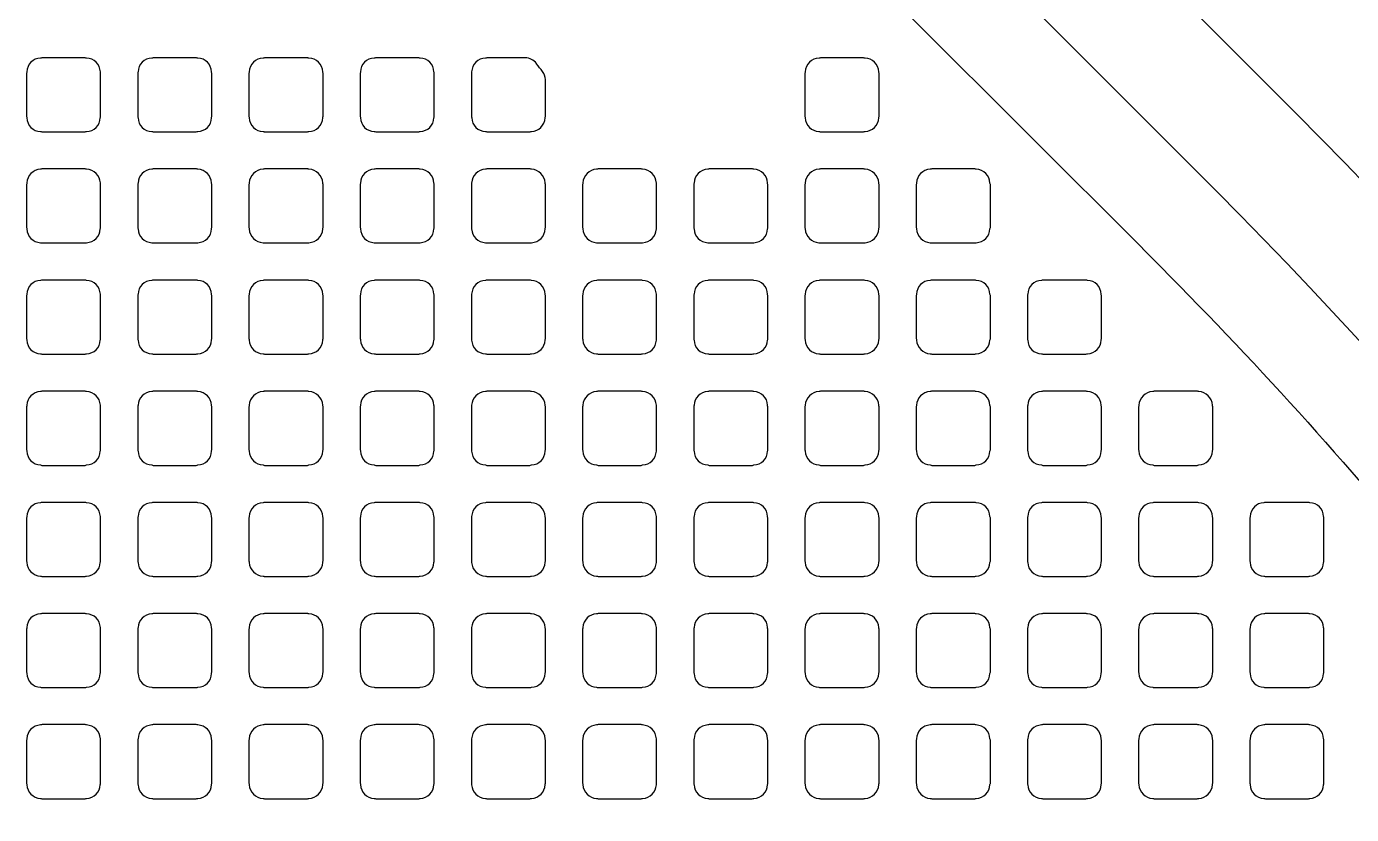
# Model space of a CAD drawing. Header units: millimetres. Extents: x 3440 to 3572, y 2 to 96.
# Drawn here: x 3533.139 to 3534.955, y 57.456 to 58.536 of the extents above; entities that cross this region are included whole.
import ezdxf

# ---------------------------------------------------------------- set-up
doc = ezdxf.new("R2010")
doc.units = ezdxf.units.MM
doc.header["$LTSCALE"] = 23.1
doc.layers.add('gbr-dxf', color=7, linetype='CONTINUOUS')

msp = doc.modelspace()

# ---------------------------------------------------------------- linework, layer by layer
at = {"layer": 'gbr-dxf', "linetype": 'Continuous'}
for points in [[(3533.3024, 59.9937), (3534.8784, 58.4176, -0.008796), (3534.8801, 58.4159, -0.121203), (3536.4116, 55.8815, -0.018451), (3536.4131, 55.8762, -0.064075), (3536.5928, 54.5108, -0.053804), (3536.5941, 54.4946), (3536.5941, 48.9563, -0.007914)], [(3536.4417, 48.9582), (3536.4417, 54.4827, -0.053095), (3536.4405, 54.4987, 0.064692), (3536.2654, 55.8383, 0.121202), (3534.7706, 58.3098, -0.008636), (3534.769, 58.3115), (3533.1974, 59.8831, -0.013659)], [(3534.199, 58.7016), (3534.6686, 58.232), (3534.6689, 58.2317), (3534.6807, 58.2199, -0.015153), (3534.6816, 58.2189, -0.049411), (3535.4209, 57.3162, -0.015167), (3535.4216, 57.315, -0.044505), (3535.9241, 56.3914, -0.034066), (3535.9256, 56.3884, -0.026409), (3536.1431, 55.8028, -0.024232), (3536.1437, 55.8006, -0.038163), (3536.2847, 55.0337, -0.027081), (3536.285, 55.0311, -0.011465), (3536.3042, 54.7975, -0.02516), (3536.3044, 54.7951, -0.014496), (3536.3132, 54.4988, -0.020601), (3536.3132, 54.4968), (3536.3132, 54.4968, -0.012792), (3536.3132, 54.4957, 0.025204), (3536.3144, 54.4754, -0.038327), (3536.3145, 54.4715), (3536.3145, 54.3735)]]:
    msp.add_lwpolyline(points, format="xyb", dxfattribs=at)
for points in [[(3533.1395, 58.4128, -0.095462), (3533.1399, 58.4109, 0.393729), (3533.1588, 58.3921, -0.095482), (3533.1606, 58.3917), (3533.2199, 58.3917, -0.092621), (3533.2217, 58.3921, 0.393729), (3533.2406, 58.4109, -0.101678), (3533.2411, 58.4129), (3533.2411, 58.4722, -0.092621), (3533.2407, 58.474, 0.393729), (3533.2218, 58.4928, -0.092282), (3533.22, 58.4932), (3533.1607, 58.4932, -0.095462), (3533.1588, 58.4928, 0.393729), (3533.1399, 58.474, -0.09841), (3533.1395, 58.472)], [(3533.2919, 58.4128, -0.095462), (3533.2923, 58.4109, 0.393729), (3533.3112, 58.3921, -0.092282), (3533.3129, 58.3917), (3533.3722, 58.3917, -0.101214), (3533.3742, 58.3921, 0.393729), (3533.3931, 58.411, -0.088868), (3533.3934, 58.4127), (3533.3934, 58.4722, -0.092621), (3533.393, 58.474, 0.393729), (3533.3742, 58.4928, -0.095482), (3533.3723, 58.4932), (3533.3131, 58.4932, -0.098843), (3533.3112, 58.4928, 0.393729), (3533.2923, 58.4739, -0.09841), (3533.2919, 58.472)], [(3533.4442, 58.4129, -0.101214), (3533.4447, 58.4109, 0.393729), (3533.4636, 58.3921, -0.095482), (3533.4654, 58.3917), (3533.5247, 58.3917, -0.092621), (3533.5265, 58.3921, 0.393729), (3533.5454, 58.4109, -0.107228), (3533.5459, 58.413), (3533.5459, 58.4721, -0.098843), (3533.5455, 58.474, 0.393729), (3533.5266, 58.4928, -0.092282), (3533.5248, 58.4932), (3533.4655, 58.4932, -0.095462), (3533.4636, 58.4928, 0.393729), (3533.4447, 58.474, -0.104195), (3533.4442, 58.4719)], [(3533.5967, 58.4129, -0.098843), (3533.5972, 58.411, 0.393729), (3533.616, 58.3921, -0.101678), (3533.618, 58.3917), (3533.6771, 58.3917, -0.098843), (3533.679, 58.3921, 0.393729), (3533.6978, 58.411, -0.09841), (3533.6983, 58.4129), (3533.6983, 58.472, -0.101214), (3533.6978, 58.4739, 0.393729), (3533.679, 58.4928, -0.09841), (3533.6771, 58.4932), (3533.6179, 58.4932, -0.101214), (3533.6159, 58.4928, 0.393729), (3533.5971, 58.4739, -0.088868), (3533.5967, 58.4722)], [(3533.7491, 58.413, -0.101214), (3533.7496, 58.411, 0.393729), (3533.7684, 58.3921, -0.101678), (3533.7704, 58.3917), (3533.8295, 58.3917, -0.098843), (3533.8314, 58.3921, 0.393729), (3533.8502, 58.411, -0.095482), (3533.8507, 58.4128), (3533.8507, 58.4635, 0.147215), (3533.8467, 58.4743), (3533.8467, 58.4743, -0.016854), (3533.8385, 58.4851, -0.041069), (3533.8383, 58.4854, 0.224583), (3533.8231, 58.4932), (3533.7703, 58.4932, -0.101214), (3533.7684, 58.4928, 0.393729), (3533.7495, 58.4739, -0.092282), (3533.7491, 58.4721)], [(3534.2063, 58.4126, -0.089302), (3534.2067, 58.4109, 0.393729), (3534.2255, 58.3921, -0.092282), (3534.2273, 58.3917), (3534.2867, 58.3917, -0.101214), (3534.2886, 58.3921, 0.393729), (3534.3075, 58.411, -0.095482), (3534.3079, 58.4128), (3534.3079, 58.472, -0.098843), (3534.3074, 58.474, 0.393729), (3534.2886, 58.4928, -0.095482), (3534.2867, 58.4932), (3534.2275, 58.4932, -0.098843), (3534.2256, 58.4928, 0.393729), (3534.2067, 58.4739, -0.092282), (3534.2063, 58.4721)], [(3533.1395, 58.2604, -0.095462), (3533.1399, 58.2585, 0.393729), (3533.1588, 58.2397, -0.092282), (3533.1606, 58.2393), (3533.22, 58.2393, -0.089302), (3533.2217, 58.2397, 0.393729), (3533.2406, 58.2585, -0.101678), (3533.2411, 58.2605), (3533.2411, 58.3198, -0.092621), (3533.2407, 58.3216, 0.393729), (3533.2218, 58.3404, -0.095482), (3533.22, 58.3409), (3533.1607, 58.3409, -0.098843), (3533.1588, 58.3404, 0.393729), (3533.1399, 58.3216, -0.09841), (3533.1395, 58.3196)], [(3533.2919, 58.2604, -0.095462), (3533.2923, 58.2585, 0.393729), (3533.3112, 58.2397, -0.088868), (3533.3129, 58.2393), (3533.3723, 58.2393, -0.098843), (3533.3742, 58.2397, 0.393729), (3533.3931, 58.2586, -0.088868), (3533.3934, 58.2603), (3533.3934, 58.3198, -0.092621), (3533.393, 58.3216, 0.393729), (3533.3742, 58.3404, -0.09841), (3533.3723, 58.3409), (3533.3131, 58.3409, -0.101214), (3533.3112, 58.3404, 0.393729), (3533.2923, 58.3215, -0.09841), (3533.2919, 58.3196)], [(3533.4442, 58.2605, -0.101214), (3533.4447, 58.2585, 0.393729), (3533.4636, 58.2397, -0.092282), (3533.4654, 58.2393), (3533.5248, 58.2393, -0.089302), (3533.5265, 58.2397, 0.393729), (3533.5454, 58.2585, -0.107228), (3533.5459, 58.2606), (3533.5459, 58.3197, -0.098843), (3533.5455, 58.3216, 0.393729), (3533.5266, 58.3404, -0.095482), (3533.5248, 58.3409), (3533.4655, 58.3409, -0.098843), (3533.4636, 58.3404, 0.393729), (3533.4447, 58.3216, -0.104195), (3533.4442, 58.3195)], [(3533.5967, 58.2605, -0.098843), (3533.5972, 58.2586, 0.393729), (3533.616, 58.2397, -0.09841), (3533.6179, 58.2393), (3533.6771, 58.2393, -0.095462), (3533.679, 58.2397, 0.393729), (3533.6978, 58.2586, -0.09841), (3533.6983, 58.2605), (3533.6983, 58.3196, -0.101214), (3533.6978, 58.3215, 0.393729), (3533.679, 58.3404, -0.101678), (3533.677, 58.3409), (3533.618, 58.3409, -0.104567), (3533.6159, 58.3404, 0.393729), (3533.5971, 58.3215, -0.088868), (3533.5967, 58.3198)], [(3533.7491, 58.2603, -0.092621), (3533.7495, 58.2585, 0.393729), (3533.7684, 58.2397, -0.088868), (3533.7701, 58.2393), (3533.8295, 58.2393, -0.098843), (3533.8314, 58.2397, 0.393729), (3533.8503, 58.2586, -0.092282), (3533.8507, 58.2604), (3533.8507, 58.3197, -0.095462), (3533.8502, 58.3216, 0.393729), (3533.8314, 58.3404, -0.09841), (3533.8295, 58.3409), (3533.7703, 58.3409, -0.101214), (3533.7684, 58.3404, 0.393729), (3533.7495, 58.3215, -0.095482), (3533.7491, 58.3197)], [(3533.9015, 58.2605, -0.101214), (3533.9019, 58.2586, 0.393729), (3533.9208, 58.2397, -0.095482), (3533.9226, 58.2393), (3533.982, 58.2393, -0.092621), (3533.9838, 58.2397, 0.393729), (3534.0026, 58.2585, -0.095482), (3534.003, 58.2604), (3534.003, 58.3196, -0.098843), (3534.0026, 58.3215, 0.393729), (3533.9837, 58.3404, -0.104195), (3533.9817, 58.3409), (3533.9227, 58.3409, -0.095462), (3533.9208, 58.3404, 0.393729), (3533.902, 58.3216, -0.104195), (3533.9015, 58.3196)], [(3534.0538, 58.2604, -0.098843), (3534.0543, 58.2585, 0.393729), (3534.0732, 58.2397, -0.088868), (3534.0749, 58.2393), (3534.1343, 58.2393, -0.098843), (3534.1362, 58.2397, 0.393729), (3534.1551, 58.2586, -0.09841), (3534.1555, 58.2605), (3534.1555, 58.3196, -0.101214), (3534.155, 58.3216, 0.393729), (3534.1362, 58.3404, -0.09841), (3534.1343, 58.3409), (3534.0751, 58.3409, -0.101214), (3534.0732, 58.3404, 0.393729), (3534.0543, 58.3215, -0.101678), (3534.0538, 58.3196)], [(3534.2063, 58.2602, -0.089302), (3534.2067, 58.2585, 0.393729), (3534.2255, 58.2397, -0.088868), (3534.2273, 58.2393), (3534.2867, 58.2393, -0.098843), (3534.2886, 58.2397, 0.393729), (3534.3075, 58.2586, -0.095482), (3534.3079, 58.2604), (3534.3079, 58.3196, -0.098843), (3534.3074, 58.3216, 0.393729), (3534.2886, 58.3404, -0.09841), (3534.2867, 58.3409), (3534.2275, 58.3409, -0.101214), (3534.2256, 58.3404, 0.393729), (3534.2067, 58.3215, -0.092282), (3534.2063, 58.3197)], [(3534.3587, 58.2606, -0.101214), (3534.3592, 58.2586, 0.393729), (3534.378, 58.2397, -0.09841), (3534.3799, 58.2393), (3534.4391, 58.2393, -0.095462), (3534.441, 58.2397, 0.393729), (3534.4598, 58.2586, -0.095482), (3534.4603, 58.2604), (3534.4603, 58.3196, -0.098843), (3534.4598, 58.3215, 0.393729), (3534.441, 58.3404, -0.101678), (3534.439, 58.3409), (3534.38, 58.3409, -0.104567), (3534.378, 58.3404, 0.393729), (3534.3591, 58.3215, -0.092282), (3534.3587, 58.3197)], [(3533.1395, 58.108, -0.095462), (3533.1399, 58.1061, 0.393729), (3533.1588, 58.0873, -0.101678), (3533.1607, 58.0868), (3533.2198, 58.0868, -0.098843), (3533.2217, 58.0873, 0.393729), (3533.2406, 58.1061, -0.101678), (3533.2411, 58.1081), (3533.2411, 58.1674, -0.092621), (3533.2407, 58.1692, 0.393729), (3533.2218, 58.188, -0.09841), (3533.2199, 58.1885), (3533.1608, 58.1885, -0.101214), (3533.1588, 58.188, 0.393729), (3533.1399, 58.1692, -0.09841), (3533.1395, 58.1672)], [(3533.2919, 58.108, -0.095462), (3533.2923, 58.1061, 0.393729), (3533.3112, 58.0873, -0.09841), (3533.3131, 58.0868), (3533.3721, 58.0868, -0.10699), (3533.3742, 58.0873, 0.393729), (3533.3931, 58.1062, -0.088868), (3533.3934, 58.1079), (3533.3934, 58.1674, -0.092621), (3533.393, 58.1692, 0.393729), (3533.3742, 58.188, -0.101678), (3533.3722, 58.1885), (3533.3132, 58.1885, -0.104567), (3533.3112, 58.188, 0.393729), (3533.2923, 58.1691, -0.09841), (3533.2919, 58.1672)], [(3533.4442, 58.1081, -0.101214), (3533.4447, 58.1061, 0.393729), (3533.4636, 58.0873, -0.101678), (3533.4655, 58.0868), (3533.5246, 58.0868, -0.098843), (3533.5265, 58.0873, 0.393729), (3533.5454, 58.1061, -0.107228), (3533.5459, 58.1082), (3533.5459, 58.1673, -0.098843), (3533.5455, 58.1692, 0.393729), (3533.5266, 58.188, -0.09841), (3533.5247, 58.1885), (3533.4656, 58.1885, -0.101214), (3533.4636, 58.188, 0.393729), (3533.4447, 58.1692, -0.104195), (3533.4442, 58.1671)], [(3533.5967, 58.1081, -0.098843), (3533.5972, 58.1062, 0.393729), (3533.616, 58.0873, -0.107228), (3533.6181, 58.0868), (3533.677, 58.0868, -0.104567), (3533.679, 58.0873, 0.393729), (3533.6978, 58.1062, -0.09841), (3533.6983, 58.1081), (3533.6983, 58.1672, -0.101214), (3533.6978, 58.1691, 0.393729), (3533.679, 58.188, -0.104195), (3533.6769, 58.1885), (3533.618, 58.1885, -0.10699), (3533.6159, 58.188, 0.393729), (3533.5971, 58.1691, -0.088868), (3533.5967, 58.1674)], [(3533.7491, 58.1079, -0.092621), (3533.7495, 58.1061, 0.393729), (3533.7684, 58.0873, -0.09841), (3533.7703, 58.0868), (3533.8293, 58.0868, -0.10699), (3533.8314, 58.0873, 0.393729), (3533.8503, 58.1062, -0.092282), (3533.8507, 58.108), (3533.8507, 58.1673, -0.095462), (3533.8502, 58.1692, 0.393729), (3533.8314, 58.188, -0.101678), (3533.8294, 58.1885), (3533.7704, 58.1885, -0.104567), (3533.7684, 58.188, 0.393729), (3533.7495, 58.1691, -0.095482), (3533.7491, 58.1673)], [(3533.9015, 58.1081, -0.101214), (3533.9019, 58.1062, 0.393729), (3533.9208, 58.0873, -0.104195), (3533.9228, 58.0868), (3533.9818, 58.0868, -0.101214), (3533.9838, 58.0873, 0.393729), (3534.0026, 58.1061, -0.095482), (3534.003, 58.108), (3534.003, 58.1672, -0.098843), (3534.0026, 58.1691, 0.393729), (3533.9837, 58.188, -0.107228), (3533.9817, 58.1885), (3533.9227, 58.1885, -0.098843), (3533.9208, 58.188, 0.393729), (3533.902, 58.1692, -0.104195), (3533.9015, 58.1672)], [(3534.0538, 58.108, -0.098843), (3534.0543, 58.1061, 0.393729), (3534.0732, 58.0873, -0.09841), (3534.0751, 58.0868), (3534.1341, 58.0868, -0.10699), (3534.1362, 58.0873, 0.393729), (3534.1551, 58.1062, -0.09841), (3534.1555, 58.1081), (3534.1555, 58.1672, -0.101214), (3534.155, 58.1692, 0.393729), (3534.1362, 58.188, -0.101678), (3534.1342, 58.1885), (3534.0752, 58.1885, -0.104567), (3534.0732, 58.188, 0.393729), (3534.0543, 58.1691, -0.101678), (3534.0538, 58.1672)], [(3534.2063, 58.1078, -0.089302), (3534.2067, 58.1061, 0.393729), (3534.2255, 58.0873, -0.09841), (3534.2275, 58.0868), (3534.2865, 58.0868, -0.10699), (3534.2886, 58.0873, 0.393729), (3534.3075, 58.1062, -0.095482), (3534.3079, 58.108), (3534.3079, 58.1672, -0.098843), (3534.3074, 58.1692, 0.393729), (3534.2886, 58.188, -0.101678), (3534.2866, 58.1885), (3534.2276, 58.1885, -0.104567), (3534.2256, 58.188, 0.393729), (3534.2067, 58.1691, -0.092282), (3534.2063, 58.1673)], [(3534.3587, 58.1082, -0.101214), (3534.3592, 58.1062, 0.393729), (3534.378, 58.0873, -0.107228), (3534.3801, 58.0868), (3534.439, 58.0868, -0.104567), (3534.441, 58.0873, 0.393729), (3534.4598, 58.1062, -0.095482), (3534.4603, 58.108), (3534.4603, 58.1672, -0.098843), (3534.4598, 58.1691, 0.393729), (3534.441, 58.188, -0.104195), (3534.4389, 58.1885), (3534.38, 58.1885, -0.10699), (3534.378, 58.188, 0.393729), (3534.3591, 58.1691, -0.092282), (3534.3587, 58.1673)], [(3534.5111, 58.108, -0.095462), (3534.5115, 58.1061, 0.393729), (3534.5304, 58.0873, -0.09841), (3534.5323, 58.0868), (3534.5913, 58.0868, -0.10699), (3534.5934, 58.0873, 0.393729), (3534.6123, 58.1062, -0.088868), (3534.6126, 58.1079), (3534.6126, 58.1674, -0.092621), (3534.6122, 58.1692, 0.393729), (3534.5934, 58.188, -0.101678), (3534.5914, 58.1885), (3534.5324, 58.1885, -0.104567), (3534.5304, 58.188, 0.393729), (3534.5115, 58.1691, -0.09841), (3534.5111, 58.1672)], [(3533.1395, 57.9556, -0.095462), (3533.1399, 57.9537, 0.393729), (3533.1588, 57.9349, -0.09841), (3533.1607, 57.9344), (3533.2199, 57.9344, -0.095462), (3533.2217, 57.9349, 0.393729), (3533.2406, 57.9537, -0.101678), (3533.2411, 57.9557), (3533.2411, 58.015, -0.092621), (3533.2407, 58.0168, 0.393729), (3533.2218, 58.0356, -0.088868), (3533.2201, 58.036), (3533.1606, 58.036, -0.092621), (3533.1588, 58.0356, 0.393729), (3533.1399, 58.0168, -0.09841), (3533.1395, 58.0148)], [(3533.2919, 57.9556, -0.095462), (3533.2923, 57.9537, 0.393729), (3533.3112, 57.9349, -0.095482), (3533.313, 57.9344), (3533.3722, 57.9344, -0.104567), (3533.3742, 57.9349, 0.393729), (3533.3931, 57.9538, -0.088868), (3533.3934, 57.9555), (3533.3934, 58.015, -0.092621), (3533.393, 58.0168, 0.393729), (3533.3742, 58.0356, -0.092282), (3533.3724, 58.036), (3533.313, 58.036, -0.095462), (3533.3112, 58.0356, 0.393729), (3533.2923, 58.0167, -0.09841), (3533.2919, 58.0148)], [(3533.4442, 57.9557, -0.101214), (3533.4447, 57.9537, 0.393729), (3533.4636, 57.9349, -0.09841), (3533.4655, 57.9344), (3533.5247, 57.9344, -0.095462), (3533.5265, 57.9349, 0.393729), (3533.5454, 57.9537, -0.107228), (3533.5459, 57.9558), (3533.5459, 58.0149, -0.098843), (3533.5455, 58.0168, 0.393729), (3533.5266, 58.0356, -0.088868), (3533.5249, 58.036), (3533.4654, 58.036, -0.092621), (3533.4636, 58.0356, 0.393729), (3533.4447, 58.0168, -0.104195), (3533.4442, 58.0147)], [(3533.5967, 57.9557, -0.098843), (3533.5972, 57.9538, 0.393729), (3533.616, 57.9349, -0.104195), (3533.618, 57.9344), (3533.677, 57.9344, -0.101214), (3533.679, 57.9349, 0.393729), (3533.6978, 57.9538, -0.09841), (3533.6983, 57.9557), (3533.6983, 58.0148, -0.101214), (3533.6978, 58.0167, 0.393729), (3533.679, 58.0356, -0.095482), (3533.6771, 58.036), (3533.6179, 58.036, -0.098843), (3533.6159, 58.0356, 0.393729), (3533.5971, 58.0167, -0.088868), (3533.5967, 58.015)], [(3533.7491, 57.9555, -0.092621), (3533.7495, 57.9537, 0.393729), (3533.7684, 57.9349, -0.095482), (3533.7702, 57.9344), (3533.8294, 57.9344, -0.104567), (3533.8314, 57.9349, 0.393729), (3533.8503, 57.9538, -0.092282), (3533.8507, 57.9556), (3533.8507, 58.0149, -0.095462), (3533.8502, 58.0168, 0.393729), (3533.8314, 58.0356, -0.092282), (3533.8296, 58.036), (3533.7702, 58.036, -0.095462), (3533.7684, 58.0356, 0.393729), (3533.7495, 58.0167, -0.095482), (3533.7491, 58.0149)], [(3533.9015, 57.9557, -0.101214), (3533.9019, 57.9538, 0.393729), (3533.9208, 57.9349, -0.101678), (3533.9228, 57.9344), (3533.9819, 57.9344, -0.098843), (3533.9838, 57.9349, 0.393729), (3534.0026, 57.9537, -0.095482), (3534.003, 57.9556), (3534.003, 58.0148, -0.098843), (3534.0026, 58.0167, 0.393729), (3533.9837, 58.0356, -0.09841), (3533.9818, 58.036), (3533.9226, 58.036, -0.089302), (3533.9208, 58.0356, 0.393729), (3533.902, 58.0168, -0.104195), (3533.9015, 58.0148)], [(3534.0538, 57.9556, -0.098843), (3534.0543, 57.9537, 0.393729), (3534.0732, 57.9349, -0.095482), (3534.075, 57.9344), (3534.1342, 57.9344, -0.104567), (3534.1362, 57.9349, 0.393729), (3534.1551, 57.9538, -0.09841), (3534.1555, 57.9557), (3534.1555, 58.0148, -0.101214), (3534.155, 58.0168, 0.393729), (3534.1362, 58.0356, -0.092282), (3534.1344, 58.036), (3534.075, 58.036, -0.095462), (3534.0732, 58.0356, 0.393729), (3534.0543, 58.0167, -0.101678), (3534.0538, 58.0148)], [(3534.2063, 57.9554, -0.089302), (3534.2067, 57.9537, 0.393729), (3534.2255, 57.9349, -0.095482), (3534.2274, 57.9344), (3534.2866, 57.9344, -0.104567), (3534.2886, 57.9349, 0.393729), (3534.3075, 57.9538, -0.095482), (3534.3079, 57.9556), (3534.3079, 58.0148, -0.098843), (3534.3074, 58.0168, 0.393729), (3534.2886, 58.0356, -0.092282), (3534.2868, 58.036), (3534.2274, 58.036, -0.095462), (3534.2256, 58.0356, 0.393729), (3534.2067, 58.0167, -0.092282), (3534.2063, 58.0149)], [(3534.3587, 57.9558, -0.101214), (3534.3592, 57.9538, 0.393729), (3534.378, 57.9349, -0.104195), (3534.38, 57.9344), (3534.439, 57.9344, -0.101214), (3534.441, 57.9349, 0.393729), (3534.4598, 57.9538, -0.095482), (3534.4603, 57.9556), (3534.4603, 58.0148, -0.098843), (3534.4598, 58.0167, 0.393729), (3534.441, 58.0356, -0.095482), (3534.4391, 58.036), (3534.3799, 58.036, -0.098843), (3534.378, 58.0356, 0.393729), (3534.3591, 58.0167, -0.092282), (3534.3587, 58.0149)], [(3534.5111, 57.9556, -0.095462), (3534.5115, 57.9537, 0.393729), (3534.5304, 57.9349, -0.095482), (3534.5322, 57.9344), (3534.5914, 57.9344, -0.104567), (3534.5934, 57.9349, 0.393729), (3534.6123, 57.9538, -0.088868), (3534.6126, 57.9555), (3534.6126, 58.015, -0.092621), (3534.6122, 58.0168, 0.393729), (3534.5934, 58.0356, -0.092282), (3534.5916, 58.036), (3534.5322, 58.036, -0.095462), (3534.5304, 58.0356, 0.393729), (3534.5115, 58.0167, -0.09841), (3534.5111, 58.0148)], [(3534.6634, 57.9556, -0.098843), (3534.6639, 57.9537, 0.393729), (3534.6828, 57.9349, -0.095482), (3534.6846, 57.9344), (3534.7438, 57.9344, -0.104567), (3534.7458, 57.9349, 0.393729), (3534.7647, 57.9538, -0.09841), (3534.7651, 57.9557), (3534.7651, 58.0148, -0.101214), (3534.7646, 58.0168, 0.393729), (3534.7458, 58.0356, -0.092282), (3534.744, 58.036), (3534.6846, 58.036, -0.095462), (3534.6828, 58.0356, 0.393729), (3534.6639, 58.0167, -0.101678), (3534.6634, 58.0148)], [(3533.1395, 57.8032, -0.095462), (3533.1399, 57.8013, 0.393729), (3533.1588, 57.7825, -0.095482), (3533.1606, 57.7821), (3533.2199, 57.7821, -0.092621), (3533.2217, 57.7825, 0.393729), (3533.2406, 57.8013, -0.101678), (3533.2411, 57.8033), (3533.2411, 57.8626, -0.092621), (3533.2407, 57.8644, 0.393729), (3533.2218, 57.8832, -0.092282), (3533.22, 57.8836), (3533.1607, 57.8836, -0.095462), (3533.1588, 57.8832, 0.393729), (3533.1399, 57.8644, -0.09841), (3533.1395, 57.8624)], [(3533.2919, 57.8032, -0.095462), (3533.2923, 57.8013, 0.393729), (3533.3112, 57.7825, -0.092282), (3533.3129, 57.7821), (3533.3722, 57.7821, -0.101214), (3533.3742, 57.7825, 0.393729), (3533.3931, 57.8014, -0.088868), (3533.3934, 57.8031), (3533.3934, 57.8626, -0.092621), (3533.393, 57.8644, 0.393729), (3533.3742, 57.8832, -0.095482), (3533.3723, 57.8836), (3533.3131, 57.8836, -0.098843), (3533.3112, 57.8832, 0.393729), (3533.2923, 57.8643, -0.09841), (3533.2919, 57.8624)], [(3533.4442, 57.8033, -0.101214), (3533.4447, 57.8013, 0.393729), (3533.4636, 57.7825, -0.095482), (3533.4654, 57.7821), (3533.5247, 57.7821, -0.092621), (3533.5265, 57.7825, 0.393729), (3533.5454, 57.8013, -0.107228), (3533.5459, 57.8034), (3533.5459, 57.8625, -0.098843), (3533.5455, 57.8644, 0.393729), (3533.5266, 57.8832, -0.092282), (3533.5248, 57.8836), (3533.4655, 57.8836, -0.095462), (3533.4636, 57.8832, 0.393729), (3533.4447, 57.8644, -0.104195), (3533.4442, 57.8623)], [(3533.5967, 57.8033, -0.098843), (3533.5972, 57.8014, 0.393729), (3533.616, 57.7825, -0.101678), (3533.618, 57.7821), (3533.6771, 57.7821, -0.098843), (3533.679, 57.7825, 0.393729), (3533.6978, 57.8014, -0.09841), (3533.6983, 57.8033), (3533.6983, 57.8624, -0.101214), (3533.6978, 57.8643, 0.393729), (3533.679, 57.8832, -0.09841), (3533.6771, 57.8836), (3533.6179, 57.8836, -0.101214), (3533.6159, 57.8832, 0.393729), (3533.5971, 57.8643, -0.088868), (3533.5967, 57.8626)], [(3533.7491, 57.8031, -0.092621), (3533.7495, 57.8013, 0.393729), (3533.7684, 57.7825, -0.092282), (3533.7701, 57.7821), (3533.8295, 57.7821, -0.101214), (3533.8314, 57.7825, 0.393729), (3533.8503, 57.8014, -0.092282), (3533.8507, 57.8032), (3533.8507, 57.8625, -0.095462), (3533.8502, 57.8644, 0.393729), (3533.8314, 57.8832, -0.095482), (3533.8295, 57.8836), (3533.7703, 57.8836, -0.098843), (3533.7684, 57.8832, 0.393729), (3533.7495, 57.8643, -0.095482), (3533.7491, 57.8625)], [(3533.9015, 57.8033, -0.101214), (3533.9019, 57.8014, 0.393729), (3533.9208, 57.7825, -0.09841), (3533.9227, 57.7821), (3533.9819, 57.7821, -0.095462), (3533.9838, 57.7825, 0.393729), (3534.0026, 57.8013, -0.095482), (3534.003, 57.8032), (3534.003, 57.8624, -0.098843), (3534.0026, 57.8643, 0.393729), (3533.9837, 57.8832, -0.101678), (3533.9818, 57.8836), (3533.9226, 57.8836, -0.092621), (3533.9208, 57.8832, 0.393729), (3533.902, 57.8644, -0.104195), (3533.9015, 57.8624)], [(3534.0538, 57.8032, -0.098843), (3534.0543, 57.8013, 0.393729), (3534.0732, 57.7825, -0.092282), (3534.0749, 57.7821), (3534.1342, 57.7821, -0.101214), (3534.1362, 57.7825, 0.393729), (3534.1551, 57.8014, -0.09841), (3534.1555, 57.8033), (3534.1555, 57.8624, -0.101214), (3534.155, 57.8644, 0.393729), (3534.1362, 57.8832, -0.095482), (3534.1343, 57.8836), (3534.0751, 57.8836, -0.098843), (3534.0732, 57.8832, 0.393729), (3534.0543, 57.8643, -0.101678), (3534.0538, 57.8624)], [(3534.2063, 57.803, -0.089302), (3534.2067, 57.8013, 0.393729), (3534.2255, 57.7825, -0.092282), (3534.2273, 57.7821), (3534.2867, 57.7821, -0.101214), (3534.2886, 57.7825, 0.393729), (3534.3075, 57.8014, -0.095482), (3534.3079, 57.8032), (3534.3079, 57.8624, -0.098843), (3534.3074, 57.8644, 0.393729), (3534.2886, 57.8832, -0.095482), (3534.2867, 57.8836), (3534.2275, 57.8836, -0.098843), (3534.2256, 57.8832, 0.393729), (3534.2067, 57.8643, -0.092282), (3534.2063, 57.8625)], [(3534.3587, 57.8034, -0.101214), (3534.3592, 57.8014, 0.393729), (3534.378, 57.7825, -0.101678), (3534.38, 57.7821), (3534.4391, 57.7821, -0.098843), (3534.441, 57.7825, 0.393729), (3534.4598, 57.8014, -0.095482), (3534.4603, 57.8032), (3534.4603, 57.8624, -0.098843), (3534.4598, 57.8643, 0.393729), (3534.441, 57.8832, -0.09841), (3534.4391, 57.8836), (3534.3799, 57.8836, -0.101214), (3534.378, 57.8832, 0.393729), (3534.3591, 57.8643, -0.092282), (3534.3587, 57.8625)], [(3534.5111, 57.8032, -0.095462), (3534.5115, 57.8013, 0.393729), (3534.5304, 57.7825, -0.092282), (3534.5321, 57.7821), (3534.5914, 57.7821, -0.101214), (3534.5934, 57.7825, 0.393729), (3534.6123, 57.8014, -0.088868), (3534.6126, 57.8031), (3534.6126, 57.8626, -0.092621), (3534.6122, 57.8644, 0.393729), (3534.5934, 57.8832, -0.095482), (3534.5915, 57.8836), (3534.5323, 57.8836, -0.098843), (3534.5304, 57.8832, 0.393729), (3534.5115, 57.8643, -0.09841), (3534.5111, 57.8624)], [(3534.6634, 57.8032, -0.098843), (3534.6639, 57.8013, 0.393729), (3534.6828, 57.7825, -0.092282), (3534.6845, 57.7821), (3534.7438, 57.7821, -0.101214), (3534.7458, 57.7825, 0.393729), (3534.7647, 57.8014, -0.09841), (3534.7651, 57.8033), (3534.7651, 57.8624, -0.101214), (3534.7646, 57.8644, 0.393729), (3534.7458, 57.8832, -0.095482), (3534.7439, 57.8836), (3534.6847, 57.8836, -0.098843), (3534.6828, 57.8832, 0.393729), (3534.6639, 57.8643, -0.101678), (3534.6634, 57.8624)], [(3534.8159, 57.8032, -0.095462), (3534.8163, 57.8014, 0.393729), (3534.8352, 57.7825, -0.09841), (3534.8371, 57.7821), (3534.8963, 57.7821, -0.095462), (3534.8982, 57.7825, 0.393729), (3534.917, 57.8013, -0.101678), (3534.9175, 57.8033), (3534.9175, 57.8623, -0.104567), (3534.917, 57.8643, 0.393729), (3534.8981, 57.8832, -0.101678), (3534.8962, 57.8836), (3534.837, 57.8836, -0.092621), (3534.8352, 57.8832, 0.393729), (3534.8164, 57.8644, -0.09841), (3534.8159, 57.8625)], [(3533.1395, 57.6508, -0.095462), (3533.1399, 57.6489, 0.393729), (3533.1588, 57.6301, -0.092282), (3533.1606, 57.6297), (3533.22, 57.6297, -0.089302), (3533.2217, 57.6301, 0.393729), (3533.2406, 57.6489, -0.101678), (3533.2411, 57.6509), (3533.2411, 57.7102, -0.092621), (3533.2407, 57.712, 0.393729), (3533.2218, 57.7308, -0.095482), (3533.22, 57.7313), (3533.1607, 57.7313, -0.098843), (3533.1588, 57.7308, 0.393729), (3533.1399, 57.712, -0.09841), (3533.1395, 57.71)], [(3533.2919, 57.6508, -0.095462), (3533.2923, 57.6489, 0.393729), (3533.3112, 57.6301, -0.088868), (3533.3129, 57.6297), (3533.3723, 57.6297, -0.098843), (3533.3742, 57.6301, 0.393729), (3533.3931, 57.649, -0.088868), (3533.3934, 57.6507), (3533.3934, 57.7102, -0.092621), (3533.393, 57.712, 0.393729), (3533.3742, 57.7308, -0.09841), (3533.3723, 57.7313), (3533.3131, 57.7313, -0.101214), (3533.3112, 57.7308, 0.393729), (3533.2923, 57.7119, -0.09841), (3533.2919, 57.71)], [(3533.4442, 57.6509, -0.101214), (3533.4447, 57.6489, 0.393729), (3533.4636, 57.6301, -0.092282), (3533.4654, 57.6297), (3533.5248, 57.6297, -0.089302), (3533.5265, 57.6301, 0.393729), (3533.5454, 57.6489, -0.107228), (3533.5459, 57.651), (3533.5459, 57.7101, -0.098843), (3533.5455, 57.712, 0.393729), (3533.5266, 57.7308, -0.095482), (3533.5248, 57.7313), (3533.4655, 57.7313, -0.098843), (3533.4636, 57.7308, 0.393729), (3533.4447, 57.712, -0.104195), (3533.4442, 57.7099)], [(3533.5967, 57.6509, -0.098843), (3533.5972, 57.649, 0.393729), (3533.616, 57.6301, -0.09841), (3533.6179, 57.6297), (3533.6771, 57.6297, -0.095462), (3533.679, 57.6301, 0.393729), (3533.6978, 57.649, -0.09841), (3533.6983, 57.6509), (3533.6983, 57.71, -0.101214), (3533.6978, 57.7119, 0.393729), (3533.679, 57.7308, -0.101678), (3533.677, 57.7313), (3533.618, 57.7313, -0.104567), (3533.6159, 57.7308, 0.393729), (3533.5971, 57.7119, -0.088868), (3533.5967, 57.7102)], [(3533.7491, 57.6507, -0.092621), (3533.7495, 57.6489, 0.393729), (3533.7684, 57.6301, -0.088868), (3533.7701, 57.6297), (3533.8295, 57.6297, -0.098843), (3533.8314, 57.6301, 0.393729), (3533.8503, 57.649, -0.092282), (3533.8507, 57.6508), (3533.8507, 57.7101, -0.095462), (3533.8502, 57.712, 0.393729), (3533.8314, 57.7308, -0.09841), (3533.8295, 57.7313), (3533.7703, 57.7313, -0.101214), (3533.7684, 57.7308, 0.393729), (3533.7495, 57.7119, -0.095482), (3533.7491, 57.7101)], [(3533.9015, 57.6509, -0.101214), (3533.9019, 57.649, 0.393729), (3533.9208, 57.6301, -0.095482), (3533.9226, 57.6297), (3533.982, 57.6297, -0.092621), (3533.9838, 57.6301, 0.393729), (3534.0026, 57.6489, -0.095482), (3534.003, 57.6508), (3534.003, 57.71, -0.098843), (3534.0026, 57.7119, 0.393729), (3533.9837, 57.7308, -0.104195), (3533.9817, 57.7313), (3533.9227, 57.7313, -0.095462), (3533.9208, 57.7308, 0.393729), (3533.902, 57.712, -0.104195), (3533.9015, 57.71)], [(3534.0538, 57.6508, -0.098843), (3534.0543, 57.6489, 0.393729), (3534.0732, 57.6301, -0.088868), (3534.0749, 57.6297), (3534.1343, 57.6297, -0.098843), (3534.1362, 57.6301, 0.393729), (3534.1551, 57.649, -0.09841), (3534.1555, 57.6509), (3534.1555, 57.71, -0.101214), (3534.155, 57.712, 0.393729), (3534.1362, 57.7308, -0.09841), (3534.1343, 57.7313), (3534.0751, 57.7313, -0.101214), (3534.0732, 57.7308, 0.393729), (3534.0543, 57.7119, -0.101678), (3534.0538, 57.71)], [(3534.2063, 57.6506, -0.089302), (3534.2067, 57.6489, 0.393729), (3534.2255, 57.6301, -0.088868), (3534.2273, 57.6297), (3534.2867, 57.6297, -0.098843), (3534.2886, 57.6301, 0.393729), (3534.3075, 57.649, -0.095482), (3534.3079, 57.6508), (3534.3079, 57.71, -0.098843), (3534.3074, 57.712, 0.393729), (3534.2886, 57.7308, -0.09841), (3534.2867, 57.7313), (3534.2275, 57.7313, -0.101214), (3534.2256, 57.7308, 0.393729), (3534.2067, 57.7119, -0.092282), (3534.2063, 57.7101)], [(3534.3587, 57.651, -0.101214), (3534.3592, 57.649, 0.393729), (3534.378, 57.6301, -0.09841), (3534.3799, 57.6297), (3534.4391, 57.6297, -0.095462), (3534.441, 57.6301, 0.393729), (3534.4598, 57.649, -0.095482), (3534.4603, 57.6508), (3534.4603, 57.71, -0.098843), (3534.4598, 57.7119, 0.393729), (3534.441, 57.7308, -0.101678), (3534.439, 57.7313), (3534.38, 57.7313, -0.104567), (3534.378, 57.7308, 0.393729), (3534.3591, 57.7119, -0.092282), (3534.3587, 57.7101)], [(3534.5111, 57.6508, -0.095462), (3534.5115, 57.6489, 0.393729), (3534.5304, 57.6301, -0.088868), (3534.5321, 57.6297), (3534.5915, 57.6297, -0.098843), (3534.5934, 57.6301, 0.393729), (3534.6123, 57.649, -0.088868), (3534.6126, 57.6507), (3534.6126, 57.7102, -0.092621), (3534.6122, 57.712, 0.393729), (3534.5934, 57.7308, -0.09841), (3534.5915, 57.7313), (3534.5323, 57.7313, -0.101214), (3534.5304, 57.7308, 0.393729), (3534.5115, 57.7119, -0.09841), (3534.5111, 57.71)], [(3534.6634, 57.6508, -0.098843), (3534.6639, 57.6489, 0.393729), (3534.6828, 57.6301, -0.088868), (3534.6845, 57.6297), (3534.7439, 57.6297, -0.098843), (3534.7458, 57.6301, 0.393729), (3534.7647, 57.649, -0.09841), (3534.7651, 57.6509), (3534.7651, 57.71, -0.101214), (3534.7646, 57.712, 0.393729), (3534.7458, 57.7308, -0.09841), (3534.7439, 57.7313), (3534.6847, 57.7313, -0.101214), (3534.6828, 57.7308, 0.393729), (3534.6639, 57.7119, -0.101678), (3534.6634, 57.71)], [(3534.8159, 57.6508, -0.095462), (3534.8163, 57.649, 0.393729), (3534.8352, 57.6301, -0.095482), (3534.8371, 57.6297), (3534.8964, 57.6297, -0.092621), (3534.8982, 57.6301, 0.393729), (3534.917, 57.6489, -0.101678), (3534.9175, 57.6509), (3534.9175, 57.7099, -0.104567), (3534.917, 57.7119, 0.393729), (3534.8981, 57.7308, -0.104195), (3534.8961, 57.7313), (3534.8371, 57.7313, -0.095462), (3534.8352, 57.7308, 0.393729), (3534.8164, 57.712, -0.09841), (3534.8159, 57.7101)], [(3533.1395, 57.4984, -0.095462), (3533.1399, 57.4965, 0.393729), (3533.1588, 57.4777, -0.101678), (3533.1607, 57.4772), (3533.2198, 57.4772, -0.098843), (3533.2217, 57.4777, 0.393729), (3533.2406, 57.4965, -0.101678), (3533.2411, 57.4985), (3533.2411, 57.5578, -0.092621), (3533.2407, 57.5596, 0.393729), (3533.2218, 57.5784, -0.09841), (3533.2199, 57.5789), (3533.1608, 57.5789, -0.101214), (3533.1588, 57.5784, 0.393729), (3533.1399, 57.5596, -0.09841), (3533.1395, 57.5576)], [(3533.2919, 57.4984, -0.095462), (3533.2923, 57.4965, 0.393729), (3533.3112, 57.4777, -0.09841), (3533.3131, 57.4772), (3533.3721, 57.4772, -0.10699), (3533.3742, 57.4777, 0.393729), (3533.3931, 57.4966, -0.088868), (3533.3934, 57.4983), (3533.3934, 57.5578, -0.092621), (3533.393, 57.5596, 0.393729), (3533.3742, 57.5784, -0.101678), (3533.3722, 57.5789), (3533.3132, 57.5789, -0.104567), (3533.3112, 57.5784, 0.393729), (3533.2923, 57.5595, -0.09841), (3533.2919, 57.5576)], [(3533.4442, 57.4985, -0.101214), (3533.4447, 57.4965, 0.393729), (3533.4636, 57.4777, -0.101678), (3533.4655, 57.4772), (3533.5246, 57.4772, -0.098843), (3533.5265, 57.4777, 0.393729), (3533.5454, 57.4965, -0.107228), (3533.5459, 57.4986), (3533.5459, 57.5577, -0.098843), (3533.5455, 57.5596, 0.393729), (3533.5266, 57.5784, -0.09841), (3533.5247, 57.5789), (3533.4656, 57.5789, -0.101214), (3533.4636, 57.5784, 0.393729), (3533.4447, 57.5596, -0.104195), (3533.4442, 57.5575)], [(3533.5967, 57.4985, -0.098843), (3533.5972, 57.4966, 0.393729), (3533.616, 57.4777, -0.107228), (3533.6181, 57.4772), (3533.677, 57.4772, -0.104567), (3533.679, 57.4777, 0.393729), (3533.6978, 57.4966, -0.09841), (3533.6983, 57.4985), (3533.6983, 57.5576, -0.101214), (3533.6978, 57.5595, 0.393729), (3533.679, 57.5784, -0.104195), (3533.6769, 57.5789), (3533.618, 57.5789, -0.10699), (3533.6159, 57.5784, 0.393729), (3533.5971, 57.5595, -0.088868), (3533.5967, 57.5578)], [(3533.7491, 57.4983, -0.092621), (3533.7495, 57.4965, 0.393729), (3533.7684, 57.4777, -0.09841), (3533.7703, 57.4772), (3533.8293, 57.4772, -0.10699), (3533.8314, 57.4777, 0.393729), (3533.8503, 57.4966, -0.092282), (3533.8507, 57.4984), (3533.8507, 57.5577, -0.095462), (3533.8502, 57.5596, 0.393729), (3533.8314, 57.5784, -0.101678), (3533.8294, 57.5789), (3533.7704, 57.5789, -0.104567), (3533.7684, 57.5784, 0.393729), (3533.7495, 57.5595, -0.095482), (3533.7491, 57.5577)], [(3533.9015, 57.4985, -0.101214), (3533.9019, 57.4966, 0.393729), (3533.9208, 57.4777, -0.104195), (3533.9228, 57.4772), (3533.9818, 57.4772, -0.101214), (3533.9838, 57.4777, 0.393729), (3534.0026, 57.4965, -0.095482), (3534.003, 57.4984), (3534.003, 57.5576, -0.098843), (3534.0026, 57.5595, 0.393729), (3533.9837, 57.5784, -0.107228), (3533.9817, 57.5789), (3533.9227, 57.5789, -0.098843), (3533.9208, 57.5784, 0.393729), (3533.902, 57.5596, -0.104195), (3533.9015, 57.5576)], [(3534.0538, 57.4984, -0.098843), (3534.0543, 57.4965, 0.393729), (3534.0732, 57.4777, -0.09841), (3534.0751, 57.4772), (3534.1341, 57.4772, -0.10699), (3534.1362, 57.4777, 0.393729), (3534.1551, 57.4966, -0.09841), (3534.1555, 57.4985), (3534.1555, 57.5576, -0.101214), (3534.155, 57.5596, 0.393729), (3534.1362, 57.5784, -0.101678), (3534.1342, 57.5789), (3534.0752, 57.5789, -0.104567), (3534.0732, 57.5784, 0.393729), (3534.0543, 57.5595, -0.101678), (3534.0538, 57.5576)], [(3534.2063, 57.4982, -0.089302), (3534.2067, 57.4965, 0.393729), (3534.2255, 57.4777, -0.09841), (3534.2275, 57.4772), (3534.2865, 57.4772, -0.10699), (3534.2886, 57.4777, 0.393729), (3534.3075, 57.4966, -0.095482), (3534.3079, 57.4984), (3534.3079, 57.5576, -0.098843), (3534.3074, 57.5596, 0.393729), (3534.2886, 57.5784, -0.101678), (3534.2866, 57.5789), (3534.2276, 57.5789, -0.104567), (3534.2256, 57.5784, 0.393729), (3534.2067, 57.5595, -0.092282), (3534.2063, 57.5577)], [(3534.3587, 57.4986, -0.101214), (3534.3592, 57.4966, 0.393729), (3534.378, 57.4777, -0.107228), (3534.3801, 57.4772), (3534.439, 57.4772, -0.104567), (3534.441, 57.4777, 0.393729), (3534.4598, 57.4966, -0.095482), (3534.4603, 57.4984), (3534.4603, 57.5576, -0.098843), (3534.4598, 57.5595, 0.393729), (3534.441, 57.5784, -0.104195), (3534.4389, 57.5789), (3534.38, 57.5789, -0.10699), (3534.378, 57.5784, 0.393729), (3534.3591, 57.5595, -0.092282), (3534.3587, 57.5577)], [(3534.5111, 57.4984, -0.095462), (3534.5115, 57.4965, 0.393729), (3534.5304, 57.4777, -0.09841), (3534.5323, 57.4772), (3534.5913, 57.4772, -0.10699), (3534.5934, 57.4777, 0.393729), (3534.6123, 57.4966, -0.088868), (3534.6126, 57.4983), (3534.6126, 57.5578, -0.092621), (3534.6122, 57.5596, 0.393729), (3534.5934, 57.5784, -0.101678), (3534.5914, 57.5789), (3534.5324, 57.5789, -0.104567), (3534.5304, 57.5784, 0.393729), (3534.5115, 57.5595, -0.09841), (3534.5111, 57.5576)], [(3534.6634, 57.4984, -0.098843), (3534.6639, 57.4965, 0.393729), (3534.6828, 57.4777, -0.09841), (3534.6847, 57.4772), (3534.7437, 57.4772, -0.10699), (3534.7458, 57.4777, 0.393729), (3534.7647, 57.4966, -0.09841), (3534.7651, 57.4985), (3534.7651, 57.5576, -0.101214), (3534.7646, 57.5596, 0.393729), (3534.7458, 57.5784, -0.101678), (3534.7438, 57.5789), (3534.6848, 57.5789, -0.104567), (3534.6828, 57.5784, 0.393729), (3534.6639, 57.5595, -0.101678), (3534.6634, 57.5576)], [(3534.8159, 57.4984, -0.095462), (3534.8163, 57.4966, 0.393729), (3534.8352, 57.4777, -0.104195), (3534.8372, 57.4772), (3534.8962, 57.4772, -0.101214), (3534.8982, 57.4777, 0.393729), (3534.917, 57.4965, -0.101678), (3534.9175, 57.4985), (3534.9175, 57.5575, -0.104567), (3534.917, 57.5595, 0.393729), (3534.8981, 57.5784, -0.107228), (3534.8961, 57.5789), (3534.8371, 57.5789, -0.098843), (3534.8352, 57.5784, 0.393729), (3534.8164, 57.5596, -0.09841), (3534.8159, 57.5577)]]:
    msp.add_lwpolyline(points, format="xyb", close=True, dxfattribs=at)

doc.saveas('drawing.dxf')
